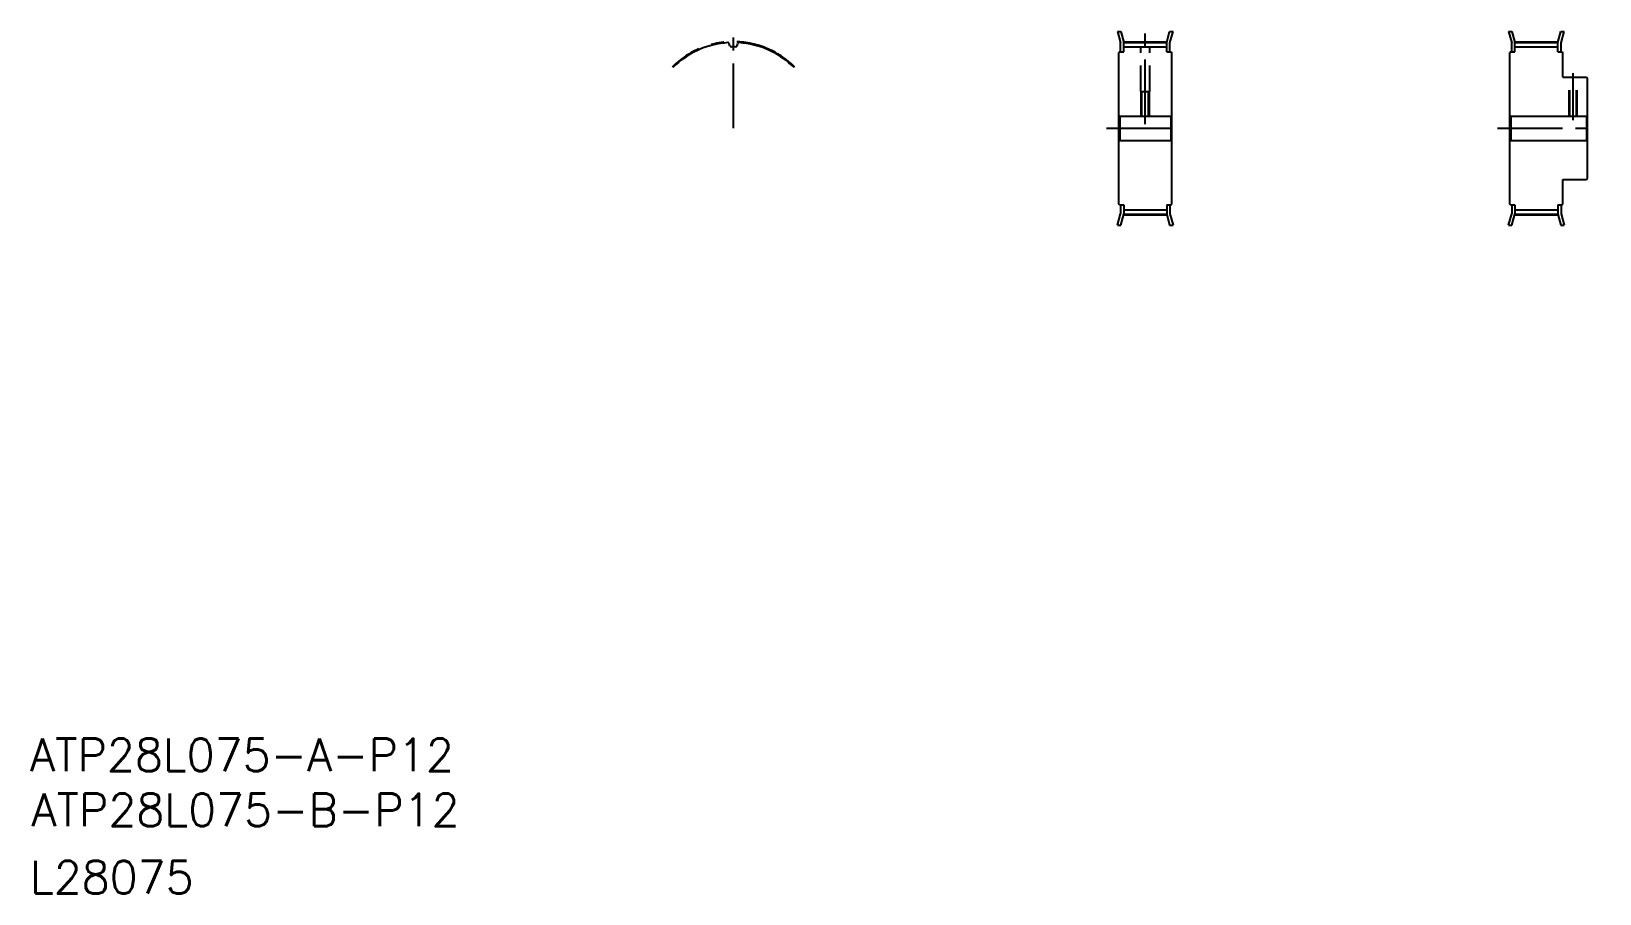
# Model space of a CAD drawing. Extents: x -230 to 538, y -336 to 86.
import ezdxf

# ---------------------------------------------------------------- set-up
doc = ezdxf.new("R2010")
doc.units = 0
doc.linetypes.add('CENTER', pattern=[50.8, 31.75, -6.35, 6.35, -6.35])
doc.linetypes.add('DASHED', pattern=[19.05, 12.7, -6.35])
doc.layers.get('0').update_dxf_attribs({"linetype": 'CONTINUOUS'})
doc.layers.add('CENTER', color=1, linetype='CENTER')
doc.styles.get("Standard").update_dxf_attribs({"font": 'txt', "bigfont": 'BIGFONT'})

msp = doc.modelspace()

# ---------------------------------------------------------------- linework, layer by layer
at = {"color": 7, "linetype": 'CONTINUOUS'}
for p, q in [((302.18, 86.03), (303.83, 86.03)), ((302.18, 86.03), (303.69, 80.39)), ((303.83, 86.03), (305.29, 80.6)), ((326.29, 80.6), (327.74, 86.03)), ((327.74, 86.03), (329.4, 86.03)), ((327.89, 80.39), (329.4, 86.03)), ((493.87, 86.03), (495.38, 80.39)), ((493.87, 86.03), (495.53, 86.03)), ((495.53, 86.03), (496.98, 80.6)), ((517.98, 80.6), (519.44, 86.03)), ((519.44, 86.03), (521.09, 86.03)), ((519.58, 80.39), (521.09, 86.03)), ((112.19, 79.02), (111.77, 80.16)), ((115.71, 79.02), (116.13, 80.16)), ((303.69, 76.03), (303.69, 80.39)), ((305.29, 80.6), (326.29, 80.6)), ((305.29, 76.03), (305.29, 80.6)), ((305.29, 78.47), (326.29, 78.47)), ((326.29, 76.03), (326.29, 80.6)), ((327.89, 76.03), (327.89, 80.39)), ((495.38, 76.03), (495.38, 80.39)), ((496.98, 80.6), (517.98, 80.6)), ((496.98, 76.03), (496.98, 80.6)), ((496.98, 78.47), (517.98, 78.47)), ((517.98, 76.03), (517.98, 80.6)), ((519.58, 76.03), (519.58, 80.39)), ((303.09, 76.03), (302.79, 75.73)), ((302.79, 1.33), (302.79, 75.73)), ((303.09, 76.03), (305.29, 76.03)), ((326.29, 76.03), (328.49, 76.03)), ((328.49, 76.03), (328.79, 75.73)), ((328.79, 1.33), (328.79, 75.73)), ((494.78, 76.03), (494.48, 75.73)), ((494.48, 1.33), (494.48, 75.73)), ((494.78, 76.03), (496.98, 76.03)), ((517.98, 76.03), (520.18, 76.03)), ((520.18, 76.03), (520.48, 75.73)), ((520.48, 63.53), (520.48, 75.73)), ((494.48, 13.83), (494.48, 63.23)), ((520.48, 63.53), (531.98, 63.53)), ((531.98, 63.53), (532.48, 63.03)), ((532.48, 14.03), (532.48, 63.03)), ((302.79, 45.03), (303.29, 44.53)), ((303.29, 44.53), (303.29, 32.53)), ((303.29, 44.53), (328.29, 44.53)), ((328.79, 45.03), (328.29, 44.53)), ((328.29, 44.53), (328.29, 32.53)), ((494.48, 45.03), (494.98, 44.53)), ((494.98, 44.53), (494.98, 32.53)), ((494.98, 44.53), (531.98, 44.53)), ((531.98, 44.53), (532.48, 45.03)), ((531.98, 44.53), (531.98, 32.53)), ((302.79, 32.03), (303.29, 32.53)), ((303.29, 32.53), (328.29, 32.53)), ((328.79, 32.03), (328.29, 32.53)), ((494.48, 32.03), (494.98, 32.53)), ((494.98, 32.53), (531.98, 32.53)), ((531.98, 32.53), (532.48, 32.03)), ((520.48, 1.33), (520.48, 13.53)), ((520.48, 13.53), (531.98, 13.53)), ((531.98, 13.53), (532.48, 14.03)), ((303.09, 1.03), (302.79, 1.33)), ((303.09, 1.03), (305.29, 1.03)), ((303.69, 1.03), (303.69, -3.32)), ((305.29, 1.03), (305.29, -3.53)), ((326.29, 1.03), (326.29, -3.53)), ((326.29, 1.03), (328.49, 1.03)), ((327.89, 1.03), (327.89, -3.32)), ((328.49, 1.03), (328.79, 1.33)), ((494.78, 1.03), (494.48, 1.33)), ((494.78, 1.03), (496.98, 1.03)), ((495.38, 1.03), (495.38, -3.32)), ((496.98, 1.03), (496.98, -3.53)), ((517.98, 1.03), (517.98, -3.53)), ((517.98, 1.03), (520.18, 1.03)), ((519.58, 1.03), (519.58, -3.32)), ((520.18, 1.03), (520.48, 1.33)), ((302.18, -8.97), (303.69, -3.32)), ((303.83, -8.97), (305.29, -3.53)), ((305.29, -1.4), (326.29, -1.4)), ((305.29, -3.53), (326.29, -3.53)), ((326.29, -3.53), (327.74, -8.97)), ((327.89, -3.32), (329.4, -8.97)), ((493.87, -8.97), (495.38, -3.32)), ((495.53, -8.97), (496.98, -3.53)), ((496.98, -1.4), (517.98, -1.4)), ((496.98, -3.53), (517.98, -3.53)), ((517.98, -3.53), (519.44, -8.97)), ((519.58, -3.32), (521.09, -8.97)), ((302.18, -8.97), (303.83, -8.97)), ((327.74, -8.97), (329.4, -8.97)), ((493.87, -8.97), (495.53, -8.97)), ((519.44, -8.97), (521.09, -8.97))]:
    msp.add_line(p, q, dxfattribs=at)
at = {"color": 3, "linetype": 'DASHED'}
for p, q in [((313.54, 56.53), (313.54, 78.47)), ((318.04, 56.53), (318.04, 78.47)), ((523.48, 44.53), (523.48, 63.53)), ((523.86, 44.53), (523.86, 63.53)), ((527.1, 44.53), (527.1, 63.53)), ((527.48, 44.53), (527.48, 63.53)), ((313.54, 56.53), (318.04, 56.53)), ((313.79, 44.53), (313.79, 56.53)), ((314.17, 44.53), (314.17, 56.53)), ((317.41, 44.53), (317.41, 56.53)), ((317.79, 44.53), (317.79, 56.53))]:
    msp.add_line(p, q, dxfattribs=at)
at = {"color": 7, "linetype": 'CONTINUOUS'}
for centre, radius, start, end in [((113.95, 38.53), 42.06, 93.69387, 135), ((111.28, 79.98), 0.53, 20, 93.69387), ((113, 79.32), 0.86, 200, 271.34099), ((113.95, 38.53), 39.93, 88.65901, 91.34099), ((114.91, 79.32), 0.86, 268.65901, 340), ((116.63, 79.98), 0.53, 86.30613, 160), ((113.95, 38.53), 42.06, 45, 86.30613)]:
    msp.add_arc(centre, radius, start, end, dxfattribs=at)
at = {"layer": 'CENTER', "color": 1, "linetype": 'CENTER'}
for p, q in [((113.95, 38.53), (113.95, 84.82)), ((315.79, 40.53), (315.79, 84.98)), ((305.19, 80.98), (326.39, 80.98)), ((496.88, 80.98), (518.08, 80.98)), ((525.48, 42.53), (525.48, 65.53)), ((296.79, 38.53), (334.79, 38.53)), ((488.48, 38.53), (538.48, 38.53)), ((305.19, -3.91), (326.39, -3.91)), ((496.88, -3.91), (518.08, -3.91))]:
    msp.add_line(p, q, dxfattribs=at)
msp.add_arc((113.95, 38.53), 42.45, 45, 135, dxfattribs=at)

# ---------------------------------------------------------------- texts
at = {"color": 7, "linetype": 'CONTINUOUS'}
for s, p in [('ATP28L075-A-P12', (-230.85, -276.48)), ('ATP28L075-B-P12', (-230.12, -303.44)), ('L28075', (-230.85, -336.48))]:
    msp.add_text(s, height=16, dxfattribs=at).set_placement(p)

doc.saveas('drawing.dxf')
